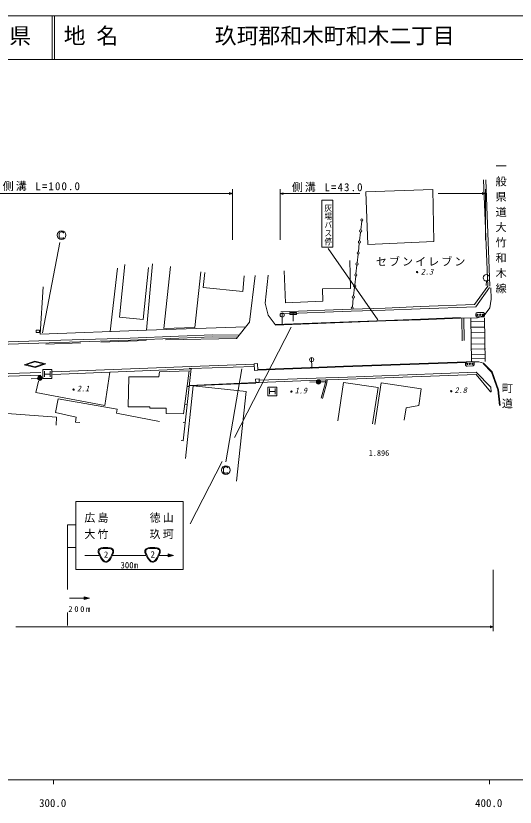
# Model space of a CAD drawing. Units: millimetres, scale not verified. Extents: x 40000 to 680000, y 20000 to 380000.
# Drawn here: x 359385 to 473907, y 198715 to 380000 of the extents above; entities that cross this region are included whole.
import ezdxf
from ezdxf.enums import TextEntityAlignment as Align

# ---------------------------------------------------------------- set-up
doc = ezdxf.new("R2010")
doc.units = ezdxf.units.MM
doc.header["$LTSCALE"] = 1000
for name, color, linetype, lineweight in [('S-BGD', 7, 'Continuous', 13), ('S-BGD-HTXT', 7, 'Continuous', 13), ('S-TTL', 2, 'Continuous', 13)]:
    doc.layers.add(name, color=color, linetype=linetype, lineweight=lineweight)
doc.layers.add('S-TTL-FRAM', color=7, linetype='Continuous')
doc.styles.add('@ＭＳ ゴシック', font='')
doc.styles.add('ＭＳ ゴシック', font='')
doc.styles.get('@ＭＳ ゴシック').set_extended_font_data('@MS Gothic')
doc.styles.get('ＭＳ ゴシック').set_extended_font_data('MS Gothic')

msp = doc.modelspace()

# ---------------------------------------------------------------- linework, layer by layer
at = {"layer": 'S-BGD'}
for p, q in [((466642, 342391), (467615, 318035)), ((467141, 342410), (468114, 318055)), ((314493, 339273), (409054, 339273)), ((408304, 339489), (409054, 339273)), ((409054, 339273), (408304, 339060)), ((409054, 340273), (409054, 328681)), ((419984, 328681), (419984, 340273)), ((419984, 339273), (420734, 339487)), ((420734, 339058), (419984, 339273)), ((419984, 339273), (438264, 339273)), ((439647, 339700), (454991, 340217)), ((439647, 339700), (440113, 327649)), ((454991, 340217), (455269, 328274)), ((456276, 339273), (467117, 339273)), ((466367, 339489), (467117, 339273)), ((467117, 339273), (466367, 339060)), ((467117, 340273), (467117, 328681)), ((429581, 337783), (429581, 326981)), ((429581, 337783), (432083, 337783)), ((432083, 337783), (432083, 326981)), ((438488, 330971), (438709, 332996)), ((369404, 330202), (369364, 330002)), ((369364, 330002), (369364, 329512)), ((369499, 330342), (369404, 330202)), ((369659, 330452), (369499, 330342)), ((369814, 330482), (369659, 330452)), ((370009, 330482), (369814, 330482)), ((370124, 330452), (370009, 330482)), ((370219, 330397), (370124, 330452)), ((370289, 330327), (370219, 330397)), ((370329, 330232), (370289, 330327)), ((438212, 328449), (438433, 330474)), ((369364, 329512), (369404, 329302)), ((369404, 329302), (369479, 329177)), ((369479, 329177), (369624, 329072)), ((369624, 329072), (369804, 329032)), ((369804, 329032), (369994, 329032)), ((369994, 329032), (370139, 329047)), ((370139, 329047), (370214, 329092)), ((370214, 329092), (370284, 329157)), ((370284, 329157), (370314, 329227)), ((440113, 327649), (455269, 328274)), ((369453, 328047), (365495, 307415)), ((429547, 326981), (432083, 326981)), ((431005, 326674), (442425, 310362)), ((437937, 325926), (438158, 327952)), ((437661, 323404), (437883, 325429)), ((383192, 310957), (384391, 323011)), ((389361, 307983), (390735, 323158)), ((436124, 317545), (436004, 323987)), ((437386, 320882), (437607, 322907)), ((382741, 322158), (381051, 307663)), ((389798, 322346), (388611, 310418)), ((393343, 308401), (394841, 322537)), ((400478, 308638), (401825, 321359)), ((402358, 317783), (402716, 321220)), ((421209, 314249), (420889, 321602)), ((411413, 316841), (411789, 320453)), ((412948, 309838), (414262, 320476)), ((417286, 320598), (416601, 314144)), ((437111, 318360), (437332, 320385)), ((467296, 319259), (467288, 318260)), ((365630, 317912), (365006, 307046)), ((402358, 317783), (411413, 316841)), ((429701, 317425), (436124, 317545)), ((429701, 317425), (429806, 314624)), ((436835, 315838), (437056, 317863)), ((467615, 318035), (464605, 313840)), ((468005, 317756), (464858, 313369)), ((468364, 315070), (468305, 317651)), ((416601, 314144), (417286, 311439)), ((429806, 314624), (421209, 314249)), ((436560, 313315), (436781, 315341)), ((464605, 313840), (452083, 313389)), ((468093, 313105), (468364, 315070)), ((436263, 312810), (420147, 312214)), ((436281, 312330), (420165, 311735)), ((420474, 311957), (420480, 309463)), ((422234, 312071), (423734, 312073)), ((422234, 311571), (422234, 312071)), ((422984, 312072), (422987, 310077)), ((423734, 312073), (423734, 311573)), ((444072, 313055), (436263, 312810)), ((444087, 312575), (436281, 312330)), ((452083, 313389), (444072, 313055)), ((452103, 312909), (444087, 312575)), ((464858, 313369), (452101, 312909)), ((464917, 311759), (464966, 311850)), ((464966, 311850), (465049, 311937)), ((465049, 311937), (465143, 311989)), ((465143, 311989), (465263, 312006)), ((465263, 312006), (466512, 312030)), ((466512, 312030), (466638, 312012)), ((466638, 312012), (466729, 311974)), ((466729, 311974), (466815, 311886)), ((466766, 311320), (468093, 313105)), ((466815, 311886), (466872, 311797)), ((388611, 310418), (383189, 310958)), ((417286, 311439), (418879, 309257)), ((418879, 309257), (444215, 310242)), ((418885, 309107), (444221, 310092)), ((423734, 311573), (422234, 311571)), ((444215, 310242), (452216, 310541)), ((444221, 310092), (452222, 310391)), ((452216, 310541), (461340, 310874)), ((452222, 310391), (461345, 310724)), ((461345, 310724), (465265, 310800)), ((461680, 310730), (461739, 305578)), ((462128, 310739), (462188, 305594)), ((463772, 310771), (463887, 300767)), ((464895, 311624), (464917, 311759)), ((464900, 311374), (464895, 311624)), ((464927, 311239), (464900, 311374)), ((464979, 311150), (464927, 311239)), ((465071, 311067), (464979, 311150)), ((465157, 311024), (465071, 311067)), ((465282, 311006), (465157, 311024)), ((465265, 310800), (466766, 311320)), ((466532, 311030), (465282, 311006)), ((466656, 311053), (466532, 311030)), ((466750, 311104), (466656, 311053)), ((466829, 311186), (466750, 311104)), ((466877, 311277), (466829, 311186)), ((466872, 311797), (466895, 311662)), ((466899, 311412), (466877, 311277)), ((466895, 311662), (466899, 311412)), ((466906, 310834), (467021, 300830)), ((389361, 307983), (412113, 308773)), ((400478, 308638), (393343, 308401)), ((422507, 308694), (409507, 283371)), ((410023, 306108), (412948, 309838)), ((463782, 309933), (466915, 309993)), ((463797, 308647), (466930, 308707)), ((364088, 307426), (364088, 307977)), ((364088, 307977), (364816, 307977)), ((364816, 307426), (364088, 307426)), ((364816, 307977), (364816, 307426)), ((365006, 307046), (389361, 307983)), ((385646, 306175), (396726, 306648)), ((396726, 306648), (404590, 306932)), ((396744, 306148), (404596, 306432)), ((404590, 306932), (410601, 306844)), ((404596, 306432), (410213, 306350)), ((463811, 307364), (466945, 307424)), ((351466, 305088), (367044, 305620)), ((351483, 304589), (367059, 305120)), ((366278, 304752), (374291, 305091)), ((367044, 305620), (385646, 306175)), ((367059, 305120), (385665, 305676)), ((378868, 305218), (389295, 305599)), ((385665, 305676), (396744, 306148)), ((393703, 305769), (410023, 306108)), ((463825, 306142), (466959, 306202)), ((463912, 304768), (467045, 304828)), ((463952, 303635), (467085, 303695)), ((427213, 301707), (427240, 299213)), ((463879, 301456), (467013, 301516)), ((463994, 302442), (467127, 302502)), ((361282, 300068), (363730, 300896)), ((361282, 300068), (363792, 299443)), ((361815, 300090), (363737, 300740)), ((363785, 299599), (361815, 300090)), ((363730, 300896), (366288, 300279)), ((363737, 300740), (365746, 300256)), ((365746, 300256), (363785, 299599)), ((363792, 299443), (366288, 300279)), ((367818, 298445), (399620, 299703)), ((397791, 282635), (399636, 299203)), ((399636, 299203), (399139, 299259)), ((414052, 300165), (399620, 299703)), ((414068, 299665), (399636, 299203)), ((411220, 299159), (407559, 277816)), ((414021, 300301), (414810, 300346)), ((414109, 298752), (414021, 300301)), ((414810, 300346), (414898, 298797)), ((414899, 298959), (428907, 299488)), ((414904, 298809), (428913, 299338)), ((428907, 299488), (434520, 299745)), ((428914, 299338), (434527, 299595)), ((434520, 299745), (462716, 300764)), ((434527, 299595), (462722, 300614)), ((462503, 300367), (462524, 300502)), ((462509, 300117), (462503, 300367)), ((462538, 299982), (462509, 300117)), ((462524, 300502), (462572, 300593)), ((462590, 299894), (462538, 299982)), ((462572, 300593), (462655, 300681)), ((462682, 299811), (462590, 299894)), ((462655, 300681), (462749, 300733)), ((462768, 299768), (462682, 299811)), ((462716, 300764), (465591, 300771)), ((462749, 300733), (462868, 300751)), ((462894, 299751), (462768, 299768)), ((462868, 300751), (464118, 300783)), ((464143, 299783), (462894, 299751)), ((464118, 300783), (464243, 300766)), ((464268, 299807), (464143, 299783)), ((464243, 300766), (464334, 300729)), ((464361, 299859), (464268, 299807)), ((464334, 300729), (464421, 300641)), ((464439, 299941), (464361, 299859)), ((464421, 300641), (464479, 300552)), ((464487, 300032), (464439, 299941)), ((464479, 300552), (464502, 300418)), ((464509, 300168), (464487, 300032)), ((464502, 300418), (464509, 300168)), ((465591, 300771), (466635, 300462)), ((466528, 300357), (468495, 298361)), ((466635, 300462), (468626, 298443)), ((313558, 296532), (365101, 298301)), ((313578, 295932), (365122, 297702)), ((365616, 296948), (365616, 298948)), ((365616, 298948), (367616, 298948)), ((365991, 298573), (365991, 297323)), ((365991, 297948), (367241, 297948)), ((367241, 298573), (367241, 297323)), ((367616, 298948), (367616, 296948)), ((367842, 297845), (399644, 299104)), ((380936, 298363), (379813, 290733)), ((392212, 297323), (385290, 297273)), ((392313, 298435), (392212, 297323)), ((399134, 298637), (392313, 298435)), ((399134, 298637), (397871, 288835)), ((414898, 298797), (414109, 298752)), ((464964, 298359), (433471, 297178)), ((464983, 297860), (433487, 296678)), ((468304, 294915), (464964, 298359)), ((468218, 293863), (464983, 297860)), ((468495, 298361), (469921, 294317)), ((468626, 298443), (470068, 294350)), ((364396, 296949), (362898, 296859)), ((363962, 293732), (364605, 296302)), ((365395, 296964), (366894, 296919)), ((367616, 296948), (365616, 296948)), ((385290, 297273), (385188, 290401)), ((414424, 295965), (399205, 295335)), ((414429, 295845), (399210, 295215)), ((414381, 296760), (415184, 296804)), ((414424, 295965), (414381, 296760)), ((415228, 296008), (414424, 295965)), ((415184, 296804), (415228, 296008)), ((430446, 297078), (415209, 296508)), ((430465, 296579), (415228, 296008)), ((428324, 296122), (426825, 296070)), ((429324, 296150), (430824, 296184)), ((430410, 295982), (429424, 292405)), ((430706, 295928), (429713, 292325)), ((430465, 296579), (430410, 295982)), ((433471, 297178), (430448, 297078)), ((433487, 296678), (430465, 296579)), ((430763, 296551), (430706, 295928)), ((434526, 296031), (433211, 287218)), ((442448, 294849), (434526, 296031)), ((443144, 295916), (441720, 286372)), ((452314, 294548), (443144, 295916)), ((379813, 290733), (363962, 293732)), ((400090, 295241), (398322, 278589)), ((399175, 295061), (398678, 295116)), ((400090, 295241), (412199, 293907)), ((412199, 293907), (410021, 273397)), ((417215, 292970), (417215, 294970)), ((417215, 294970), (419215, 294970)), ((417590, 294595), (417590, 293345)), ((417590, 293970), (418840, 293970)), ((418840, 294595), (418840, 293345)), ((419215, 294970), (419215, 292970)), ((441209, 286550), (442448, 294849)), ((452314, 294548), (451779, 290752)), ((468218, 293863), (468435, 293884)), ((468435, 293884), (468304, 294915)), ((469921, 294317), (470294, 290706)), ((470068, 294350), (470443, 290721)), ((369103, 292232), (368460, 289091)), ((382597, 289876), (369103, 292232)), ((419215, 292970), (417215, 292970)), ((385188, 290401), (390140, 290452)), ((390140, 290452), (390140, 290098)), ((390140, 290098), (393829, 290098)), ((393829, 290098), (393829, 288885)), ((398713, 290919), (398217, 290974)), ((448888, 290189), (448463, 287334)), ((448888, 290189), (451779, 290752)), ((354538, 289091), (368746, 288091)), ((368460, 289091), (373244, 288091)), ((382455, 288948), (382597, 289876)), ((392308, 287091), (382455, 288948)), ((393829, 288885), (397871, 288835)), ((368746, 288091), (368603, 286235)), ((373244, 288091), (373101, 286949)), ((373101, 286949), (374030, 286806)), ((398252, 286777), (397755, 286832)), ((397791, 282635), (397294, 282690)), ((406719, 277939), (399373, 263630)), ((407046, 276395), (407006, 276195)), ((407006, 276195), (407006, 275705)), ((407006, 275705), (407046, 275495)), ((407141, 276535), (407046, 276395)), ((407301, 276645), (407141, 276535)), ((407456, 276675), (407301, 276645)), ((407651, 276675), (407456, 276675)), ((407766, 276645), (407651, 276675)), ((407861, 276590), (407766, 276645)), ((407931, 276520), (407861, 276590)), ((407971, 276425), (407931, 276520)), ((407046, 275495), (407121, 275370)), ((407121, 275370), (407266, 275265)), ((407266, 275265), (407446, 275225)), ((407446, 275225), (407636, 275225)), ((407636, 275225), (407781, 275240)), ((407781, 275240), (407856, 275285)), ((407856, 275285), (407926, 275350)), ((407926, 275350), (407956, 275420)), ((373140, 253176), (373140, 268767)), ((373140, 268767), (397796, 268767)), ((397796, 268767), (397796, 253176)), ((371214, 263363), (373140, 263363)), ((371214, 263363), (371214, 248603)), ((371214, 258240), (373140, 258240)), ((378259, 257287), (378290, 257528)), ((378290, 257528), (378372, 257712)), ((378372, 257712), (378503, 257859)), ((378462, 257238), (378479, 257459)), ((378479, 257459), (378547, 257615)), ((378503, 257859), (378737, 258011)), ((378547, 257615), (378666, 257735)), ((378666, 257735), (378901, 257867)), ((378737, 258011), (378994, 258106)), ((378901, 257867), (379162, 257943)), ((378994, 258106), (379441, 258172)), ((379162, 257943), (380027, 257981)), ((379441, 258172), (379923, 258181)), ((379923, 258181), (380520, 258181)), ((380027, 257981), (380911, 257958)), ((380520, 258181), (381094, 258121)), ((380911, 257958), (381166, 257893)), ((381094, 258121), (381343, 258033)), ((381166, 257893), (381404, 257768)), ((381343, 258033), (381573, 257888)), ((381404, 257768), (381521, 257659)), ((381521, 257659), (381592, 257512)), ((381573, 257888), (381702, 257750)), ((381592, 257512), (381600, 257246)), ((381702, 257750), (381781, 257573)), ((381781, 257573), (381804, 257302)), ((388977, 257287), (389008, 257528)), ((389008, 257528), (389090, 257712)), ((389090, 257712), (389221, 257859)), ((389179, 257238), (389197, 257459)), ((389197, 257459), (389265, 257615)), ((389221, 257859), (389455, 258011)), ((389265, 257615), (389383, 257735)), ((389383, 257735), (389619, 257867)), ((389455, 258011), (389711, 258106)), ((389619, 257867), (389880, 257943)), ((389711, 258106), (390158, 258172)), ((389880, 257943), (390745, 257981)), ((390158, 258172), (390641, 258181)), ((390641, 258181), (391238, 258181)), ((390745, 257981), (391629, 257958)), ((391238, 258181), (391812, 258121)), ((391629, 257958), (391884, 257893)), ((391812, 258121), (392061, 258033)), ((391884, 257893), (392122, 257768)), ((392061, 258033), (392291, 257888)), ((392122, 257768), (392239, 257659)), ((392239, 257659), (392310, 257512)), ((392291, 257888), (392420, 257750)), ((392310, 257512), (392318, 257246)), ((392420, 257750), (392499, 257573)), ((392499, 257573), (392522, 257302)), ((375181, 256369), (378570, 256375)), ((378290, 257062), (378259, 257287)), ((378518, 256484), (378290, 257062)), ((378507, 257024), (378462, 257238)), ((378798, 256371), (378507, 257024)), ((378801, 255936), (378518, 256484)), ((379134, 255767), (378798, 256371)), ((379061, 255510), (378801, 255936)), ((379362, 255445), (379134, 255767)), ((381016, 255859), (380814, 255538)), ((381159, 255688), (380861, 255251)), ((381315, 256418), (381016, 255859)), ((381407, 256158), (381159, 255688)), ((381546, 256975), (381315, 256418)), ((381615, 256581), (381407, 256158)), ((381521, 256381), (389278, 256395)), ((381600, 257246), (381546, 256975)), ((381765, 257020), (381615, 256581)), ((381804, 257302), (381765, 257020)), ((389008, 257062), (388977, 257287)), ((389236, 256484), (389008, 257062)), ((389224, 257024), (389179, 257238)), ((389516, 256371), (389224, 257024)), ((389518, 255936), (389236, 256484)), ((389852, 255767), (389516, 256371)), ((389779, 255510), (389518, 255936)), ((390080, 255445), (389852, 255767)), ((391734, 255859), (391531, 255538)), ((391877, 255688), (391578, 255251)), ((392033, 256418), (391734, 255859)), ((392124, 256158), (391877, 255688)), ((392264, 256975), (392033, 256418)), ((392333, 256581), (392124, 256158)), ((392248, 256401), (395548, 256407)), ((392318, 257246), (392264, 256975)), ((392482, 257020), (392333, 256581)), ((392522, 257302), (392482, 257020)), ((395548, 256407), (394297, 256717)), ((394297, 256717), (394298, 256092)), ((394298, 256092), (395548, 256407)), ((394330, 256139), (394329, 256670)), ((394329, 256670), (395417, 256407)), ((395420, 256407), (394330, 256139)), ((394376, 256186), (394375, 256624)), ((394375, 256624), (395292, 256407)), ((395292, 256407), (394376, 256186)), ((394423, 256233), (394422, 256577)), ((394422, 256577), (395167, 256406)), ((395167, 256406), (394423, 256233)), ((394470, 256280), (394469, 256530)), ((394469, 256530), (395038, 256406)), ((395038, 256406), (394470, 256280)), ((394517, 256327), (394516, 256483)), ((394516, 256483), (394913, 256406)), ((394913, 256406), (394517, 256327)), ((394563, 256374), (394563, 256437)), ((394563, 256437), (394785, 256406)), ((394563, 256405), (394785, 256406)), ((394785, 256406), (394563, 256374)), ((379368, 255125), (379061, 255510)), ((379634, 255164), (379362, 255445)), ((379619, 254939), (379368, 255125)), ((379904, 254806), (379619, 254939)), ((379810, 255042), (379634, 255164)), ((379994, 254985), (379810, 255042)), ((380051, 254985), (379994, 254985)), ((380109, 254994), (380051, 254985)), ((380250, 254852), (380057, 254795)), ((380352, 255098), (380109, 254994)), ((380426, 254918), (380250, 254852)), ((380565, 255257), (380352, 255098)), ((380665, 255062), (380426, 254918)), ((380814, 255538), (380565, 255257)), ((380861, 255251), (380665, 255062)), ((390085, 255125), (389779, 255510)), ((390352, 255164), (390080, 255445)), ((390337, 254939), (390085, 255125)), ((390622, 254806), (390337, 254939)), ((390528, 255042), (390352, 255164)), ((390711, 254985), (390528, 255042)), ((390769, 254985), (390711, 254985)), ((390826, 254994), (390769, 254985)), ((390968, 254852), (390775, 254795)), ((391070, 255098), (390826, 254994)), ((391143, 254918), (390968, 254852)), ((391282, 255257), (391070, 255098)), ((391382, 255062), (391143, 254918)), ((391531, 255538), (391282, 255257)), ((391578, 255251), (391382, 255062)), ((397796, 253176), (373140, 253176)), ((468892, 239011), (468892, 253093)), ((371682, 246611), (376310, 246611)), ((376310, 246611), (375060, 246924)), ((375060, 246924), (375060, 246299)), ((375060, 246299), (376310, 246611)), ((375091, 246346), (375091, 246877)), ((375091, 246877), (376179, 246611)), ((376182, 246611), (375091, 246346)), ((375138, 246393), (375138, 246830)), ((375138, 246830), (376054, 246611)), ((376054, 246611), (375138, 246393)), ((375185, 246440), (375185, 246783)), ((375185, 246783), (375929, 246611)), ((375929, 246611), (375185, 246440)), ((375232, 246486), (375232, 246736)), ((375232, 246736), (375801, 246611)), ((375801, 246611), (375232, 246486)), ((375279, 246533), (375279, 246690)), ((375279, 246690), (375676, 246611)), ((375676, 246611), (375279, 246533)), ((375326, 246580), (375326, 246643)), ((375326, 246643), (375547, 246611)), ((375326, 246611), (375547, 246611)), ((375547, 246611), (375326, 246580)), ((371214, 243349), (371214, 240315)), ((359425, 240011), (468892, 240011)), ((468142, 240227), (468892, 240011)), ((468892, 240011), (468142, 239798))]:
    msp.add_line(p, q, dxfattribs=at)
for centre, radius in [((438736, 333245), 249), ((369889, 329757), 995), ((438460, 330722), 249), ((438185, 328200), 249), ((437910, 325678), 249), ((437634, 323156), 249), ((437359, 320633), 249), ((451409, 321311), 150), ((451409, 321311), 131), ((451409, 321311), 112), ((451409, 321311), 93.8), ((451409, 321311), 75), ((451409, 321311), 56.2), ((451409, 321310), 37.5), ((451409, 321311), 18.8), ((467302, 320009), 746), ((437084, 318111), 249), ((436808, 315589), 249), ((420475, 311475), 481), ((436533, 313067), 249), ((465297, 311507), 150), ((465897, 311518), 150), ((466497, 311530), 150), ((427218, 301226), 481), ((462906, 300252), 150), ((463506, 300267), 150), ((464106, 300283), 150), ((364895, 296979), 498), ((364895, 296979), 440), ((364895, 296979), 382), ((364895, 296979), 322), ((364895, 296979), 265), ((364895, 296979), 195), ((364895, 296979), 135), ((364895, 296979), 77.5), ((364895, 296979), 15), ((428824, 296139), 498), ((428824, 296139), 440), ((428824, 296139), 382), ((428824, 296139), 322), ((428824, 296139), 265), ((428824, 296139), 195), ((428824, 296139), 135), ((428824, 296139), 77.5), ((428824, 296139), 15), ((372646, 294369), 150), ((372646, 294369), 131), ((372646, 294369), 112), ((372646, 294369), 93.8), ((372646, 294369), 75), ((372646, 294369), 56.2), ((372646, 294368), 37.5), ((372646, 294369), 18.8), ((422594, 293910), 150), ((422594, 293910), 131), ((422594, 293910), 112), ((422594, 293910), 93.8), ((422594, 293910), 75), ((422594, 293910), 56.2), ((422594, 293909), 37.5), ((422594, 293910), 18.8), ((459234, 293989), 150), ((459234, 293989), 131), ((459234, 293989), 112), ((459234, 293989), 93.8), ((459234, 293989), 75), ((459234, 293989), 56.2), ((459234, 293988), 37.5), ((459234, 293989), 18.8), ((407531, 275950), 995)]:
    msp.add_circle(centre, radius, dxfattribs=at)
at = {"layer": 'S-BGD-HTXT'}
for p, q in [((40000, 205000), (579000, 205000)), ((368000, 205000), (368000, 204000)), ((468000, 205000), (468000, 204000))]:
    msp.add_line(p, q, dxfattribs=at)
at = {"layer": 'S-TTL'}
for p, q in [((680000, 380000), (40000, 380000)), ((367750, 380000), (367750, 370000)), ((368250, 380000), (368250, 370000)), ((40000, 370000), (680000, 370000))]:
    msp.add_line(p, q, dxfattribs=at)

# ---------------------------------------------------------------- texts
at = {"layer": 'S-BGD', "style": '@ＭＳ ゴシック', "width": 1.1}
msp.add_text('灰場バス停', height=1246, rotation=270, dxfattribs=at).set_placement((430000, 336955), align=Align.BOTTOM_LEFT)
at = {"layer": 'S-BGD', "style": 'ＭＳ ゴシック', "oblique": 15, "width": 0.95}
for s, p in [('2.3', (452274, 320341)), ('2.1', (373394, 293564)), ('1.9', (423343, 293105)), ('2.8', (459982, 293184))]:
    msp.add_text(s, height=1320, dxfattribs=at).set_placement(p, align=Align.BOTTOM_LEFT)
at = {"layer": 'S-BGD', "style": 'ＭＳ ゴシック', "width": 1.05}
msp.add_text('1.896', height=1320, dxfattribs=at).set_placement((440314, 278805), align=Align.BOTTOM_LEFT)
at = {"layer": 'S-BGD', "style": 'ＭＳ ゴシック'}
for s, p in [('2', (379587, 255400)), ('2', (390300, 255455)), ('300m', (383397, 252970))]:
    msp.add_text(s, height=1466, dxfattribs=at).set_placement(p, align=Align.BOTTOM_LEFT)
at = {"layer": 'S-BGD', "char_height": 1833, "attachment_point": 7, "rotation": 270, "style": '@ＭＳ ゴシック'}
for s, insert in [('\\T1.4;一般県道大竹和木線', (469468, 346852)), ('\\T1.4;町道', (470934, 295973))]:
    msp.add_mtext(s, dxfattribs=dict(at, insert=insert))
at = {"layer": 'S-BGD', "attachment_point": 7, "style": 'ＭＳ ゴシック'}
for s, insert, char_height in [('\\T1.2;側溝\\~L=100.0', (356377, 339850), 1833), ('\\T1.2;側溝\\~L=43.0', (422672, 339616), 1833), ('\\T1.2;セブンイレブン', (441976, 322700), 1833), ('\\T1.2;広島', (375126, 263896), 1833), ('\\T1.2;徳山', (390082, 263896), 1833), ('\\T1.2;大竹', (375126, 260123), 1833), ('\\T1.2;玖珂', (390082, 260123), 1833), ('\\T1.44;200m', (371449, 243429), 1320)]:
    msp.add_mtext(s, dxfattribs=dict(at, insert=insert, char_height=char_height))
at = {"layer": 'S-BGD-HTXT', "style": 'ＭＳ ゴシック'}
for s, p in [('300.0', (364719, 198195)), ('400.0', (464719, 198195))]:
    msp.add_text(s, height=1833, dxfattribs=at).set_placement(p, align=Align.BOTTOM_LEFT)
at = {"layer": 'S-TTL-FRAM', "style": 'ＭＳ ゴシック'}
for s, p in [('山\u3000口\u3000県', (337875, 372500)), ('地 名', (370380, 372500)), ('玖珂郡和木町和木二丁目', (405024, 372500))]:
    msp.add_text(s, height=3666, dxfattribs=at).set_placement(p, align=Align.BOTTOM_LEFT)

doc.saveas('drawing.dxf')
